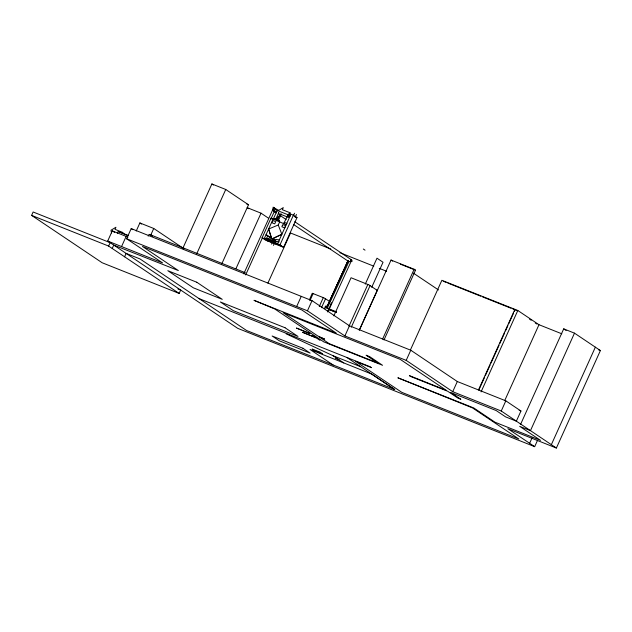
<?xml version="1.0" encoding="UTF-8"?>
<svg xmlns="http://www.w3.org/2000/svg" width="632" height="632" viewBox="0 0 632 632"><rect width="100%" height="100%" fill="white"/><g stroke="black" fill="none" stroke-linecap="round" stroke-linejoin="round"><path stroke-width="0.95" d="M279.534 222.409L279.526 220.884L277.725 219.675L274.952 218.569L273.624 219.652M274.73 211.056L274.644 211.783A1.493 1.319 -56.1 0 0 276.018 211.53M274.612 242.783L274.091 241.843L270.117 240.231L270.93 240.776L267.328 238.359C270.069 239.939 276.429 241.471 273.451 245.39M179.156 293.438L102.139 262.746L31.6 215.378L33.125 211.989L110.142 242.672L108.617 246.061L179.156 293.438L180.689 290.048L177.932 288.95M537.5 440.401L534.672 446.666L237.695 328.332L107.701 241.029L112.283 230.877L127.964 237.126M117.299 233.532L118.216 231.502L128.264 235.507M112.22 248.479L113.744 245.09L178.358 270.559L142.437 246.441L301.709 309.901L336.256 333.103L254.001 300.326L274.778 308.985L323.726 341.849L382.55 365.288L369.665 356.638L366.118 355.224L377.636 362.958L329.272 343.69L319.263 336.967L324.658 339.115L317.754 335.955L283.199 312.753L400.269 359.395L446.334 390.331L409.37 375.606L410.737 376.522L447.701 391.248L457.923 398.113L460.854 399.282L450.632 392.417L496.223 410.579L505.584 416.867L516.36 421.165L520.95 411.005L505.829 400.854L457.315 381.523L410.776 350.223L349.464 325.796L312.034 300.658L131.203 228.602L126.613 238.762L162.535 262.88L107.701 241.029M121.557 246.559L126.147 236.4M124.599 256.79L126.124 253.408L139.988 258.93L246.52 330.473L394.7 389.517L371.663 374.049L310.051 349.496L333.088 364.964M136.236 231.004L139.877 222.946L153.742 228.468L184.03 248.81M150.503 235.633L153.742 228.468M182.838 248.297L211.886 183.959L225.75 189.482L248.495 204.76L221.737 263.947M196.702 253.827L225.75 189.482M236.005 268.576L261.024 213.174L247.159 207.644L248.763 208.726M243.936 273.482L273.743 207.47L272.961 207.241L274.888 208.244L273.743 207.47M281.264 246.022L277.511 243.944L290.941 214.193L293.406 215.172L297.008 217.59L283.57 247.341L265.709 240.223L262.106 237.806L270.97 218.174L286.312 224.771M245.658 274.944L262.288 238.122M270.796 219.265L274.446 211.183L272.518 210.18L274.327 211.056M273.127 219.035L264.263 238.667L267.865 241.084L269.674 237.063L266.08 234.646L271.958 238.935L279.328 239.923M276.863 211.143L273.056 219.581L270.97 218.174M266.104 239.346L267.684 235.847M275.979 218.751L278.641 212.842M276.674 219.517L278.372 216.381L277.124 219.818M277.353 220.07L280.11 213.956M278.53 220.189L281.351 213.94M278.246 225L281.864 234.298L271.958 238.935L268.616 229.021L278.246 225L279.755 221.674M271.555 244.118L272.305 242.451M284.345 222.914L283.815 223.396L288.073 214.777L273.127 208.829M283.57 247.341L279.976 244.924L293.406 215.172M293.374 215.812L294.552 213.205M295.27 217.084L296.447 214.477M267.921 283.073L290.53 232.987L330.781 249.024M296.669 306.512L301.259 296.361M309.475 299.71L312.255 293.264L324.169 297.972L329.335 301.235M309.909 300.698L313.132 293.556M520.499 424.554L563.704 328.853L574.488 333.151L600.4 350.555L556.381 448.041L501.247 411.013L452.725 391.682L406.186 360.374L344.882 335.947L307.452 310.81L312.034 300.658M319.263 306.536L323.3 297.601M321.498 307.689L325.559 298.699M327.55 311.75L329.169 308.155M330.386 305.461L331.2 303.66M327.724 311.853L331.603 302.76M333.846 315.874L351.06 277.74L369.151 285.008L377.391 290.475L376.419 290.183M365.272 284.131L376.98 258.196L383.032 262.256L371.719 287.299M349.03 326.112L367.856 284.432M344.882 335.947L349.464 325.796M351.289 327.21L370.115 285.53M359.221 330.22L377.241 290.317M359.537 329.817L391.034 260.06L414.142 269.264L415.508 270.18L384.011 339.945M382.637 339.021L414.142 269.264M410.366 350.073L441.863 280.308L517.821 310.494L538.985 324.706L561.785 333.791M406.186 360.374L410.776 350.223M452.725 391.682L457.315 381.523M478.55 389.826L514.898 309.332L514.377 311.315M478.843 390.015L484.491 377.494M485.305 375.708L490.148 364.972M490.953 363.187L499.035 345.301M499.841 343.508L504.684 332.78M505.489 330.986L507.915 325.622M508.721 323.837L513.571 313.101M481.078 391.88L517.821 310.494M504.66 400.728L538.985 324.706M501.247 411.013L505.829 400.854M574.488 333.151L530.469 430.637L519.686 426.339L540.565 440.362L494.967 422.192L473.81 407.98L397.852 377.794L472.538 407.924L518.848 438.979L401.786 392.338L355.468 361.283L371.49 367.666L370.123 366.75L199.009 298.573M534.672 446.666L529.632 443.277L532.057 437.913M551.349 444.659L595.36 347.173M326.618 307.65L348.011 260.732L326.618 307.65L327.186 308.037M348.011 260.732L326.689 307.642L329.327 308.882L328.845 308.764M351.266 261.119L329.327 308.882M327.392 307.879L348.919 261.664M276.366 220.781L277.725 219.675M283.815 223.396L284.874 222.583L286.952 223.412M279.147 210.116L283.302 207.612L282.362 209.706L290.483 212.945L288.469 217.4L280.347 214.161L279.486 216.073L278.704 212.431M268.711 229.29L271.46 238.572L275.552 241.353L279.241 241.851M272.51 238.698L281.635 234.425M275.054 240.99L273.94 239.868M274.446 211.183L273.972 211.064M275.41 208.963A1.493 0.679 -68.3 0 0 275.323 208.75L277.519 209.555M294.544 216.61L297.008 217.59M274.012 211.357L276.303 212.249M400.372 264.152L415.508 270.18M443.229 281.232L445.979 282.322M447.812 283.057L480.81 296.203M482.643 296.929L511.051 308.25M512.884 308.985L516.549 310.446M246.764 204.065L248.495 204.76M277.448 220.055L279.526 220.884M598.567 349.828L600.4 350.555M339.929 252.674L373.773 266.159M379.255 268.339L386.579 271.254M277.661 243.604L264.413 238.327L265.859 239.299M262.106 237.806L279.976 244.924M268.9 241.1L271.547 242.151M273.316 242.854L277.732 244.616M327.36 306.718A1.493 0.679 -68.3 0 0 325.962 307.31L329.778 309.143A1.493 0.679 -68.3 0 1 328.593 310.115A1.493 0.679 -68.3 0 1 328.624 308.369M328.593 308.716L336.572 311.9M328.798 309.325L335.892 312.153M329.233 309.617L336.327 312.437M123.121 232.576L115 229.337L115.948 227.243L110.956 230.245L111.54 232.971M127.158 235.262L118.216 231.502M126.613 238.762L307.452 310.81M31.6 215.378L108.617 246.061M519.149 410.294L520.95 411.005M286.154 333.83L332.969 355.682L360.69 366.726M335.315 358.265L339.013 359.742M556.381 448.041L507.859 428.709L529.632 443.277M245.003 272.597L149.618 234.456A1.493 0.679 -68.3 0 0 148.204 236.155M350.515 260.747L351.337 261.182M563.704 328.853L566.114 330.473M529.553 319.16L531.18 320.25M535.241 322.976L536.868 324.066M413.296 273.063L438.489 289.954M391.034 260.06L392.646 261.142M363.305 249.008L365.035 250.169M290.12 216.16L289.227 215.552A1.493 0.679 -68.3 0 0 289.385 213.956M275.212 208.631L275.789 209.018M294.757 221.729L351.59 259.902M273.925 211.325L276.366 212.96M280.418 215.686L286.106 219.502M293.414 224.407L348.619 261.49A1.493 1.319 -56.1 0 0 350.76 260.795L351.913 261.569A1.493 1.319 -56.1 0 0 350.594 259.665M274.952 218.569L276.753 219.778M261.024 213.174L268.403 218.127M211.886 183.959L213.49 185.034M272.613 239.022L276.105 241.116M271.918 240.429L273.814 241.708M325.962 307.31L327.115 308.084M347.015 357.538L394.7 389.517M312.643 335.418L320.029 340.379M139.877 222.946L141.521 224.044M332.969 355.682L343.761 362.926M150.851 234.954L152.478 236.044M131.203 228.602L132.831 229.7M112.283 230.877L114.732 232.521M269.674 237.063L275.552 241.353M273.585 208.291A1.493 1.319 -56.1 0 1 274.636 208.244M325.219 308.756A1.493 0.679 -68.3 0 1 324.911 307.444A1.493 0.679 -68.3 0 1 325.97 305.951A1.493 0.679 -68.3 0 1 326.46 307.002M243.802 273.846A1.493 0.679 -68.3 0 1 244.955 272.455M273.261 210.622A1.493 0.679 -68.3 0 1 273.214 208.655A1.493 0.679 -68.3 0 1 274.525 208.236M152.083 235.444A1.493 0.679 -68.3 0 1 152.312 236.107M150.155 234.883A1.493 1.319 -56.1 0 1 151.388 235.381M278.404 209.974A1.493 0.679 -68.3 0 1 278.491 210.187M276.863 211.609A1.493 0.679 -68.3 0 1 276.95 211.246M289.045 215.891A1.493 0.679 -68.3 0 1 287.829 216.144L287.805 215.852A1.493 0.679 -68.3 0 1 288.674 213.932L288.887 213.798A1.493 0.679 -68.3 0 1 289.258 213.814M272.4 221.627L271.965 222.764L274.738 223.87L275.726 221.682L272.953 220.576L272.4 221.627M282.322 225.64L281.888 226.777L284.661 227.883L285.648 225.695L282.875 224.589L282.322 225.64M296.527 328.087L309.83 333.53L296.527 328.087M316.032 337.749L302.633 332.313L316.032 337.749M196.773 282.228L167.82 270.686L193.297 287.797L222.259 299.339L196.773 282.228M285.024 327.732L220.347 301.962L233.303 310.66L297.98 336.429L285.024 327.732M319.911 352.127L312.208 349.062L314.657 350.705L322.36 353.77L319.911 352.127M302.941 348.272L272.131 335.995L279.328 340.83L310.138 353.106L302.941 348.272"/></g></svg>
